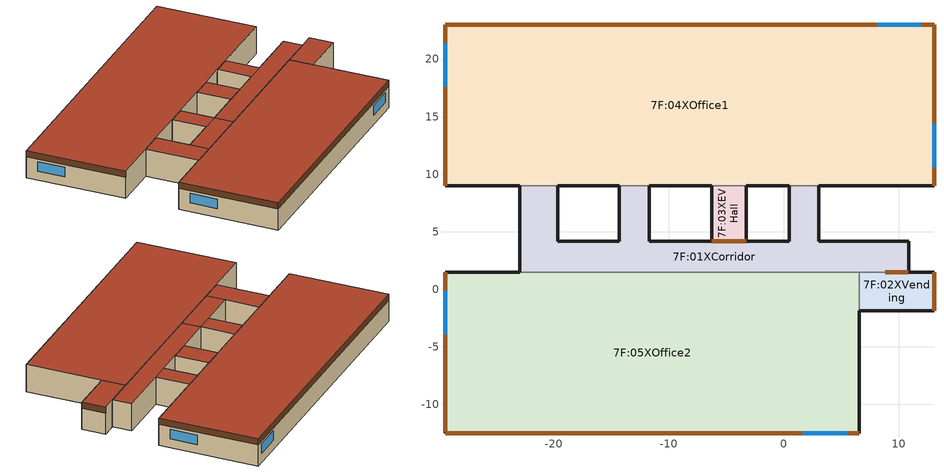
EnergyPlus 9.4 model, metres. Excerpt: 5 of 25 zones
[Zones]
7F:01XCorridor
 floor othersidecoefficients (CL1_FL1 - IBEC): 3.05,4.18 0.45,4.18 0.45,8.98 3.05,8.98 z35.2; -11.7,4.18 -14.3,4.18 -14.3,8.98 -11.7,8.98 z35.2; -19.65,4.18 -22.95,4.18 -22.95,8.98 -19.65,8.98 z35.2; 10.85,1.48 -22.95,1.48 -22.95,4.18 10.85,4.18 z35.2
 wall othersidecoefficients (IW1 - IBEC): -22.95,8.98 -22.95,1.48 / 10.85,1.48 10.85,4.18 3.05,4.18 3.05,8.98 / 0.45,8.98 0.45,4.18 -3.25,4.18 / -6.25,4.18 -11.7,4.18 -11.7,8.98 / -14.3,8.98 -14.3,4.18 -19.65,4.18 -19.65,8.98 z35.2:39.2
 wall to 7F:04XOffice1 (IW1 - IBEC): -19.65,8.98 -22.95,8.98 / 3.05,8.98 0.45,8.98 / -11.7,8.98 -14.3,8.98 z35.2:39.2
 wall to 7F:05XOffice2 (IW1 - IBEC): -22.95,1.48 6.55,1.48 z35.2:39.2
 wall to 7F:02XVending (IW1 - IBEC): 6.55,1.48 10.85,1.48 z35.2:39.2
 wall to 7F:03XEVHall (IW1 - IBEC): -3.25,4.18 -6.25,4.18 z35.2:39.2
 door inside (IRTSurface): 8.8,1.48 10.8,1.48 / -3.25,4.18 -6.25,4.18 z35.2:37.6
 roof outside (R1 - IBEC): 0.45,4.18 3.05,4.18 3.05,8.98 0.45,8.98 z39.2; -11.7,1.48 10.85,1.48 10.85,4.18 -11.7,4.18 z39.2; -14.3,4.18 -11.7,4.18 -11.7,8.98 -14.3,8.98 z39.2; -19.65,1.48 -11.7,1.48 -11.7,4.18 -19.65,4.18 z39.2; -22.95,1.48 -19.65,1.48 -19.65,8.98 -22.95,8.98 z39.2
7F:04XOffice1
 floor othersidecoefficients (CL1_FL1 - IBEC): 13.05,8.98 -29.45,8.98 -29.45,22.98 13.05,22.98 z35.2
 wall outside (W1 - IBEC): 13.05,8.98 13.05,22.98 -29.45,22.98 -29.45,8.98 z35.2:39.2
 wall othersidecoefficients (IW1 - IBEC): -29.45,8.98 -22.95,8.98 / -19.65,8.98 -14.3,8.98 / -11.7,8.98 -6.25,8.98 / -3.25,8.98 0.45,8.98 / 3.05,8.98 13.05,8.98 z35.2:39.2
 wall to 7F:03XEVHall (IW1 - IBEC_Rev): -6.25,8.98 -3.25,8.98 z35.2:39.2
 window x2 (Model Building external glazing - 1001): 13.05,10.58 13.05,14.38 / -29.45,21.38 -29.45,17.58 z36.5:37.9
 window x7 (Model Building external glazing - 1001): 11.91,22.98 8.11,22.98 z36.5:37.9
 door (W2 - IBEC): 13.05,8.99 13.05,22.98 / 13.05,22.98 -29.45,22.98 / -29.45,22.98 -29.45,8.99 z38.3:39.2
 roof outside (R1 - IBEC): -29.45,8.98 13.05,8.98 13.05,22.98 -29.45,22.98 z39.2
7F:05XOffice2
 floor othersidecoefficients (CL1_FL1 - IBEC): 6.55,-12.52 -29.45,-12.52 -29.45,1.48 6.55,1.48 z35.2
 wall outside (W1 - IBEC): -29.45,1.48 -29.45,-12.52 6.55,-12.52 z35.2:39.2
 wall othersidecoefficients (IW1 - IBEC): -22.95,1.48 -29.45,1.48 / 6.55,-12.52 6.55,-1.87 z35.2:39.2
 wall to 7F:02XVending (IW1 - IBEC): 6.55,-1.87 6.55,1.48 z35.2:39.2
 window x2 (Model Building external glazing - 1001): -29.45,-0.12 -29.45,-3.92 z36.5:37.9
 window x6 (Model Building external glazing - 1001): 1.65,-12.52 5.45,-12.52 z36.5:37.9
 door (W2 - IBEC): -29.45,1.48 -29.45,-12.39 / -29.45,-12.52 6.55,-12.52 z38.3:39.2
 roof outside (R1 - IBEC): -29.45,-12.52 6.55,-12.52 6.55,1.48 -29.45,1.48 z39.2
7F:02XVending
 floor othersidecoefficients (CL1_FL1 - IBEC): 13.05,-1.87 6.55,-1.87 6.55,1.48 13.05,1.48 z35.2
 wall outside (W1 - IBEC): 13.05,-1.87 13.05,1.48 z35.2:39.2
 wall othersidecoefficients (IW1 - IBEC): 13.05,1.48 10.85,1.48 / 6.55,-1.87 13.05,-1.87 z35.2:39.2
 door (W2 - IBEC): 13.05,-1.86 13.05,1.48 z38.3:39.2
 roof outside (R1 - IBEC): 6.55,-1.87 13.05,-1.87 13.05,1.48 6.55,1.48 z39.2
7F:03XEVHall
 floor othersidecoefficients (CL1_FL1 - IBEC): -3.25,4.18 -6.25,4.18 -6.25,8.98 -3.25,8.98 z35.2
 wall othersidecoefficients (IW1 - IBEC): -6.25,8.98 -6.25,4.18 / -3.25,4.18 -3.25,8.98 z35.2:39.2
 roof outside (R1 - IBEC): -6.25,4.18 -3.25,4.18 -3.25,8.98 -6.25,8.98 z39.2
[Building]
WholeBuildingTest: North Axis {deg}=0; Terrain=Country; Loads Convergence Tolerance Value {W}=0.04; Temperature Convergence Tolerance Value {deltaC}=0.004; Solar Distribution=FullInteriorAndExterior; Maximum Number of Warmup Days=30; Minimum Number of Warmup Days=10
[Site:Location]
Tokyo: Latitude {deg}=35.7; Longitude {deg}=139.8; Time Zone {hr}=9; Elevation {m}=0
[Site:GroundTemperature:BuildingSurface]
18, 18, 18, 18, 18, 18, 18, 18, 18, 18, 18, 18
[Site:GroundReflectance]
0.1, 0.1, 0.1, 0.1, 0.1, 0.1, 0.1, 0.1, 0.1, 0.1, 0.1, 0.1
[Site:GroundReflectance:SnowModifier]
2, 2
[Material] Roughness=Rough; Thermal Absorptance=0.9
Name | Thickness {m} | Conductivity {W/m-K} | Density {kg/m3} | Specific Heat {J/kg-K} | Solar Absorptance | Visible Absorptance
JP- Concrete cast - dense_.15 | 0.15 | 1.6 | 2300 | 2000 | 0.8 | 0.8
JP- Concrete cast - dense_.022 | 0.022 | 1.6 | 2300 | 2000 | 0.8 | 0.8
JP Carpet_.006 | 0.006 | 0.08 | 400 | 320 | 0.8 | 0.8
JP- Gypsum Plasterboard_.012 | 0.012 | 0.22 | 750 | 830 | 0.8 | 0.8
JP- Ceramic/clay tiles - ceramic tiles Dry_.01 | 0.01 | 1.3 | 2400 | 2000 | 0.8 | 0.8
JP-Cement/plaster/mortar - cement mortar_.025 | 0.025 | 1.5 | 2000 | 1600 | 0.6 | 0.6
JP- XPS Extruded Polystyrene_.025 | 0.025 | 0.04 | 25 | 100 | 0.8 | 0.8
JP- Gypsum Plasterboard_.008 | 0.008 | 0.22 | 750 | 830 | 0.8 | 0.8
JP- Concrete cast - dense_.65 | 0.65 | 1.6 | 2300 | 2000 | 0.8 | 0.8
JP- Concrete cast - dense_1 | 1 | 1.6 | 2300 | 2000 | 0.8 | 0.8
JP- Rockwool Board_.012 | 0.012 | 0.064 | 350 | 290 | 0.8 | 0.8
JP- Gypsum Plasterboard_.009 | 0.009 | 0.22 | 750 | 830 | 0.8 | 0.8
JP- Concrete cast - dense_.06 | 0.06 | 1.6 | 2300 | 2000 | 0.8 | 0.8
JP- XPS Extruded Polystyrene_.05 | 0.05 | 0.04 | 25 | 100 | 0.8 | 0.8
JP-Cement/plaster/mortar - cement mortar_.015 | 0.015 | 1.5 | 2000 | 1600 | 0.6 | 0.6
JP- Asphalt_.005 | 0.005 | 0.11 | 1000 | 920 | 0.6 | 0.6
JP- Gypsum Plasterboard_.01 | 0.01 | 0.22 | 750 | 830 | 0.8 | 0.8
[Material:NoMass] Roughness=Rough; Thermal Resistance {m2-K/W}=0.07; Thermal Absorptance=0.9; Solar Absorptance=0.7; Visible Absorptance=0.7
5_RVAL_2; 6_RVAL_2; 7_RVAL_5; 13_RVAL_3; 13_RVAL_5; 17_RVAL_7
[Material:InfraredTransparent]
IRTMaterial
[WindowMaterial:Glazing]
10000: Optical Data Type=Spectral; Window Glass Spectral Data Set=Ammended AGC Glass Co. N.A. Float Glass <CLR_8.AFG>; Thickness {m}=0.007874; Infrared Transmittance at Normal Incidence=0; Front Side Infrared Hemispherical Emissivity=0.84; Back Side Infrared Hemispherical Emissivity=0.84; Conductivity {W/m-K}=1; Dirt Correction Factor for Solar and Visible Transmittance=1
[WindowMaterial:Blind]
30000: Slat Orientation=Horizontal; Slat Width {m}=0.025; Slat Separation {m}=0.0225; Slat Thickness {m}=0.001; Slat Angle {deg}=3; Slat Conductivity {W/m-K}=0.9; Slat Beam Solar Transmittance=0; Front Side Slat Beam Solar Reflectance=0.66; Back Side Slat Beam Solar Reflectance=0.66; Slat Diffuse Solar Transmittance=0; Front Side Slat Diffuse Solar Reflectance=0.66; Back Side Slat Diffuse Solar Reflectance=0.66; Slat Beam Visible Transmittance=0; Front Side Slat Beam Visible Reflectance=0.66; Back Side Slat Beam Visible Reflectance=0.66; Slat Diffuse Visible Transmittance=0; Front Side Slat Diffuse Visible Reflectance=0.66; Back Side Slat Diffuse Visible Reflectance=0.66; Slat Infrared Hemispherical Transmittance=0; Front Side Slat Infrared Hemispherical Emissivity=0.9; Back Side Slat Infrared Hemispherical Emissivity=0.9; Blind to Glass Distance {m}=0.025; Blind Top Opening Multiplier=0.5; Blind Bottom Opening Multiplier=0.5; Blind Left Side Opening Multiplier=0.5; Blind Right Side Opening Multiplier=0.5; Minimum Slat Angle {deg}=0; Maximum Slat Angle {deg}=180
[MaterialProperty:GlazingSpectralData]
Ammended AGC Glass Co. N.A. Float Glass <CLR_8.AFG>: Wavelength 1 {micron}=0.305; Transmittance 1=0; Front Reflectance 1=0.049; Back Reflectance 1=0.049; Wavelength 2 {micron}=0.31; Transmittance 2=0; Front Reflectance 2=0.049; Back Reflectance 2=0.049; Wavelength 3 {micron}=0.315; Transmittance 3=0.002; Front Reflectance 3=0.048; Back Reflectance 3=0.048; Wavelength 4 {micron}=0.32; Transmittance 4=0.013; Front Reflectance 4=0.048; Back Reflectance 4=0.048; Wavelength 5 {micron}=0.325; Transmittance 5=0.05; Front Reflectance 5=0.047; Back Reflectance 5=0.047; N21=0.33; N22=0.136; N23=0.048; N24=0.048; N25=0.335; N26=0.262; N27=0.051; N28=0.051; N29=0.34; N30=0.407; N31=0.054; N32=0.054; N33=0.345; N34=0.54; N35=0.059; N36=0.059; N37=0.35; N38=0.662; N39=0.066; N40=0.066; N41=0.36; N42=0.788; N43=0.073; N44=0.073; N45=0.37; N46=0.827; N47=0.076; N48=0.076; N49=0.38; N50=0.811; N51=0.075; N52=0.075; N53=0.39; N54=0.856; N55=0.078; N56=0.078; N57=0.4; N58=0.874; N59=0.079; N60=0.079; N61=0.41; N62=0.873; N63=0.079; N64=0.079; N65=0.42; N66=0.87; N67=0.078; N68=0.078; N69=0.43; N70=0.87; N71=0.078; N72=0.078; N73=0.44; N74=0.868; N75=0.077; N76=0.077; N77=0.45; N78=0.874; N79=0.078; N80=0.078; N81=0.46; N82=0.879; N83=0.078; N84=0.078; N85=0.47; N86=0.882; N87=0.077; N88=0.077; N89=0.48; N90=0.882; N91=0.078; N92=0.078; N93=0.49; N94=0.882; N95=0.077; N96=0.077; N97=0.5; N98=0.881; N99=0.076; N100=0.076; N101=0.51; N102=0.881; N103=0.076; N104=0.076; N105=0.52; N106=0.88; N107=0.076; N108=0.076; N109=0.53; N110=0.879; N111=0.076; N112=0.076; N113=0.54; N114=0.879; N115=0.076; N116=0.076; N117=0.55; N118=0.877; N119=0.076; N120=0.076; N121=0.57; N122=0.872; N123=0.076; N124=0.076; N125=0.59; N126=0.857; N127=0.075; N128=0.075; N129=0.61; N130=0.848; N131=0.074; N132=0.074; N133=0.63; N134=0.835; N135=0.072; N136=0.072; N137=0.65; N138=0.822; N139=0.071; N140=0.071; N141=0.67; N142=0.812; N143=0.07; N144=0.07; N145=0.69; N146=0.802; N147=0.069; N148=0.069; N149=0.71; N150=0.789; N151=0.069; N152=0.069; N153=0.718; N154=0.783; N155=0.068; N156=0.068; N157=0.724; N158=0.778; N159=0.067; N160=0.067; N161=0.74; N162=0.763; N163=0.066; N164=0.066; N165=0.752; N166=0.753; N167=0.066; N168=0.066; N169=0.758; N170=0.749; N171=0.065; N172=0.065; N173=0.763; N174=0.745; N175=0.065; N176=0.065; N177=0.768; N178=0.741; N179=0.065; N180=0.065; N181=0.78; N182=0.731; N183=0.064; N184=0.064; N185=0.8; N186=0.714; N187=0.063; N188=0.063; N189=0.816; N190=0.703; N191=0.062; N192=0.062; N193=0.824; N194=0.698; N195=0.062; N196=0.062; N197=0.832; N198=0.693; N199=0.062; N200=0.062; N201=0.84; N202=0.689; N203=0.061; N204=0.061; N205=0.86; N206=0.683; N207=0.063; N208=0.063; N209=0.88; N210=0.674; N211=0.062; N212=0.062; N213=0.905; N214=0.664; N215=0.062; N216=0.062; N217=0.915; N218=0.661; N219=0.063; N220=0.063; N221=0.925; N222=0.658; N223=0.062; N224=0.062; N225=0.93; N226=0.657; N227=0.062; N228=0.062; N229=0.937; N230=0.656; N231=0.061; N232=0.061; N233=0.948; N234=0.652; N235=0.062; N236=0.062; N237=0.965; N238=0.647; N239=0.061; N240=0.061; N241=0.98; N242=0.645; N243=0.061; N244=0.061; N245=0.994; N246=0.642; N247=0.059; N248=0.059; N249=1.04; N250=0.639; N251=0.056; N252=0.056; N253=1.07; N254=0.638; N255=0.056; N256=0.056; N257=1.1; N258=0.637; N259=0.055; N260=0.055; N261=1.12; N262=0.638; N263=0.056; N264=0.056; N265=1.13; N266=0.638; N267=0.057; N268=0.057; N269=1.137; N270=0.638; N271=0.057; N272=0.057; N273=1.161; N274=0.64; N275=0.058; N276=0.058; N277=1.18; N278=0.644; N279=0.057; N280=0.057; N281=1.2; N282=0.649; N283=0.056; N284=0.056; N285=1.235; N286=0.652; N287=0.058; N288=0.058; N289=1.29; N290=0.665; N291=0.06; N292=0.06; N293=1.32; N294=0.672; N295=0.059; N296=0.059; N297=1.35; N298=0.679; N299=0.057; N300=0.057; N301=1.395; N302=0.691; N303=0.058; N304=0.058; N305=1.443; N306=0.713; N307=0.06; N308=0.06; N309=1.463; N310=0.721; N311=0.059; N312=0.059; N313=1.477; N314=0.727; N315=0.059; N316=0.059; N317=1.497; N318=0.734; N319=0.058; N320=0.058; N321=1.52; N322=0.742; N323=0.059; N324=0.059; N325=1.539; N326=0.749; N327=0.06; N328=0.06; N329=1.558; N330=0.754; N331=0.06; N332=0.06; N333=1.578; N334=0.759; N335=0.059; N336=0.059; N337=1.592; N338=0.762; N339=0.059; N340=0.059; N341=1.61; N342=0.765; N343=0.059; N344=0.059; N345=1.63; N346=0.769; N347=0.059; N348=0.059; N349=1.646; N350=0.772; N351=0.059; N352=0.059; N353=1.678; N354=0.773; N355=0.061; N356=0.061; N357=1.74; N358=0.769; N359=0.058; N360=0.058; N361=1.8; N362=0.767; N363=0.061; N364=0.061; N365=1.86; N366=0.761; N367=0.057; N368=0.057; N369=1.92; N370=0.758; N371=0.057; N372=0.057; N373=1.96; N374=0.758; N375=0.057; N376=0.057; N377=1.985; N378=0.755; N379=0.062; N380=0.062; N381=2.005; N382=0.753; N383=0.064; N384=0.064; N385=2.035; N386=0.753; N387=0.064; N388=0.064; N389=2.065; N390=0.753; N391=0.064; N392=0.064; N393=2.1; N394=0.754; N395=0.064; N396=0.064; N397=2.148; N398=0.747; N399=0.063; N400=0.063; N401=2.198; N402=0.716; N403=0.061; N404=0.061; N405=2.27; N406=0.719; N407=0.061; N408=0.061; N409=2.36; N410=0.729; N411=0.061; N412=0.061; N413=2.45; N414=0.707; N415=0.06; N416=0.06; N417=2.494; N418=0.692; N419=0.059; N420=0.059; N421=2.537; N422=0.628; N423=0.056; N424=0.056; N425=2.941; N426=0.076; N427=0.042; N428=0.042; N429=2.973; N430=0.047; N431=0.041; N432=0.041; N433=3.005; N434=0.026; N435=0.04; N436=0.04; N437=3.056; N438=0.024; N439=0.04; N440=0.04; N441=3.132; N442=0.022; N443=0.039; N444=0.039; N445=3.156; N446=0.021; N447=0.039; N448=0.039; N449=3.204; N450=0.019; N451=0.039; N452=0.039; N453=3.245; N454=0.018; N455=0.039; N456=0.039; N457=3.317; N458=0.016; N459=0.039; N460=0.039; N461=3.344; N462=0.015; N463=0.039; N464=0.039; N465=3.45; N466=0.012; N467=0.038; N468=0.038; N469=3.573; N470=0.012; N471=0.038; N472=0.038; N473=3.765; N474=0.015; N475=0.037; N476=0.037
[Construction]
IRTSurface: IRTMaterial
IW1 - IBEC: JP- Gypsum Plasterboard_.012, 5_RVAL_2, JP- Gypsum Plasterboard_.012
IW1 - IBEC_Rev: JP- Gypsum Plasterboard_.012, 6_RVAL_2, JP- Gypsum Plasterboard_.012
W1 - IBEC: JP- Ceramic/clay tiles - ceramic tiles Dry_.01, JP-Cement/plaster/mortar - cement mortar_.025, JP- Concrete cast - dense_.15, JP- XPS Extruded Polystyrene_.025, 7_RVAL_5, JP- Gypsum Plasterboard_.008
W2 - IBEC: JP- Ceramic/clay tiles - ceramic tiles Dry_.01, JP-Cement/plaster/mortar - cement mortar_.025, JP- Concrete cast - dense_.65, JP- XPS Extruded Polystyrene_.025
IBEC internal mass: JP- Concrete cast - dense_1
CL1_FL1 - IBEC: JP- Rockwool Board_.012, JP- Gypsum Plasterboard_.009, 13_RVAL_3, JP- Concrete cast - dense_.15, 13_RVAL_5, JP- Concrete cast - dense_.022, JP Carpet_.006
R1 - IBEC: JP- Concrete cast - dense_.06, JP- XPS Extruded Polystyrene_.05, JP-Cement/plaster/mortar - cement mortar_.015, JP- Asphalt_.005, JP-Cement/plaster/mortar - cement mortar_.015, JP- Concrete cast - dense_.15, 17_RVAL_7, JP- Gypsum Plasterboard_.01, JP- Rockwool Board_.012
Model Building external glazing - 1001: 10000
Model Building external glazing - 2001: 10000, 30000
[Zone] Type=1; Multiplier=1; Part of Total Floor Area=Yes
Name | Volume {m3} | Floor Area {m2}
7F:01XCorridor | 528.24 | 144
7F:02XVending | 87.1 | 21.8
7F:03XEVHall | 57.6 | 12
7F:04XOffice1 | 2380 | 595
7F:05XOffice2 | 2016 | 504
[WindowShadingControl] Shading Type=InteriorBlind; Construction with Shading=Model Building external glazing - 2001; Shading Control Type=AlwaysOn; Shading Control Is Scheduled=No; Glare Control Is Active=No; Shading Device Material=Blind; Type of Slat Angle Control for Blinds=FixedSlatAngle; Multiple Surface Control Type=Group
Name | Zone | Fenestration Surface 1 | Fenestration Surface 2 | Fenestration Surface 3
101001 | 7F:05XOffice2 | 7F:05XOffice2_Wall_6_0_0_0_0_2_Win | 7F:05XOffice2_Wall_7_0_0_0_0_6_Win
111001 | 7F:04XOffice1 | 7F:04XOffice1_Wall_2_0_0_0_0_2_Win | 7F:04XOffice1_Wall_3_0_0_0_0_7_Win | 7F:04XOffice1_Wall_4_0_0_0_0_2_Win
[InternalMass] Construction=IBEC internal mass
Name | Zone or ZoneList | Surface Area {m2}
7F:05XOffice2 Internal mass | 7F:05XOffice2 | 665.4
7F:04XOffice1 Internal mass | 7F:04XOffice1 | 556.7
[SurfaceProperty:OtherSideCoefficients] Combined Convective/Radiative Film Coefficient {W/m2-K}=9; Sinusoidal Variation of Constant Temperature Coefficient=No; Period of Sinusoidal Variation {hr}=24
Name | External Dry-Bulb Temperature Coefficient | Zone Air Temperature Coefficient
NonACRoom | 0.5 | 0.5
SameTempRoom | 0 | 1
[People] Number of People Schedule=JP Office - office occupants; Number of People Calculation Method=People/Area; People per Zone Floor Area {person/m2}=0.1; Fraction Radiant=0.3; Sensible Heat Fraction=0.67; Enable ASHRAE 55 Comfort Warnings=No
Name | Zone or ZoneList | Activity Level Schedule
People 7F:04XOffice1 | 7F:04XOffice1 | Activity Schedule 19827
People 7F:05XOffice2 | 7F:05XOffice2 | Activity Schedule 19803
[Lights] Design Level Calculation Method=Watts/Area; Return Air Fraction=0; Fraction Radiant=0.6; Fraction Visible=0; Fraction Replaceable=1
Name | Zone or ZoneList | Schedule | Watts per Zone Floor Area {W/m2}
7F:01XCorridor General lighting | 7F:01XCorridor | JP Office - 8-21 Lighting | 15
7F:03XEVHall General lighting | 7F:03XEVHall | JP Office - 8-21 Lighting | 15
7F:05XOffice2 General lighting | 7F:05XOffice2 | JP Office - office lighting | 12
7F:02XVending General lighting | 7F:02XVending | JP Office - 8-21 Lighting | 15
7F:04XOffice1 General lighting | 7F:04XOffice1 | JP Office - office lighting | 12
[OtherEquipment] Fuel Type=Electricity; Schedule=JP Office - office equipments; Design Level Calculation Method=Watts/Area; Power per Zone Floor Area {W/m2}=12; Fraction Latent=0; Fraction Radiant=0; Fraction Lost=0; Carbon Dioxide Generation Rate {m3/s-W}=0
Name | Zone or ZoneList
7F:05XOffice2 Equipment gain 1 | 7F:05XOffice2
7F:04XOffice1 Equipment gain 1 | 7F:04XOffice1
[ZoneInfiltration:DesignFlowRate] Schedule=On 24/7; Design Flow Rate Calculation Method=Flow/zone; Constant Term Coefficient=1; Temperature Term Coefficient=0; Velocity Term Coefficient=0; Velocity Squared Term Coefficient=0
Name | Zone or ZoneList | Design Flow Rate {m3/s}
7F:01XCorridor Infiltration 1 | 7F:01XCorridor | 0.0096
7F:02XVending Infiltration 1 | 7F:02XVending | 0.00157
7F:03XEVHall Infiltration 1 | 7F:03XEVHall | 0.00087
7F:04XOffice1 Infiltration 1 | 7F:04XOffice1 | 0.04463
7F:05XOffice2 Infiltration 1 | 7F:05XOffice2 | 0.0378
[ZoneMixing] Schedule=On; Design Flow Rate Calculation Method=Flow/Zone; Delta Temperature {deltaC}=0
Name | Zone | Design Flow Rate {m3/s} | Source Zone
7F:01XCORRIDOR_1 | 7F:01XCORRIDOR | 0.0833333 | 7F:02XVENDING
7F:01XCORRIDOR_2 | 7F:01XCORRIDOR | 0.125 | 7F:03XEVHALL
7F:03XEVHALL_1 | 7F:03XEVHALL | 0.125 | 7F:01XCORRIDOR
7F:02XVENDING_1 | 7F:02XVENDING | 0.0833333 | 7F:01XCORRIDOR
[DesignSpecification:ZoneAirDistribution] Zone Air Distribution Effectiveness in Cooling Mode=1; Zone Air Distribution Effectiveness in Heating Mode=1
7F:01XCorridor; 7F:03XEVHall; 7F:05XOffice2; 7F:02XVending; 7F:04XOffice1
[ZoneControl:Thermostat] Control Type Schedule=Zone Control Type Sched
Name | Zone or ZoneList | Control 1
7F:01XCorridor Thermostat | 7F:01XCorridor | Dual Setpoint - Zone 7F:01XCorridor
7F:03XEVHall Thermostat | 7F:03XEVHall | Dual Setpoint - Zone 7F:03XEVHall
7F:05XOffice2 Thermostat | 7F:05XOffice2 | Dual Setpoint - Zone 7F:05XOffice2
7F:02XVending Thermostat | 7F:02XVending | Dual Setpoint - Zone 7F:02XVending
7F:04XOffice1 Thermostat | 7F:04XOffice1 | Dual Setpoint - Zone 7F:04XOffice1
[ThermostatSetpoint:DualSetpoint] Heating Setpoint Temperature Schedule=Heating Setpoint Schedule; Cooling Setpoint Temperature Schedule=Cooling Setpoint Schedule
Dual Setpoint - Zone 7F:01XCorridor; Dual Setpoint - Zone 7F:03XEVHall; Dual Setpoint - Zone 7F:05XOffice2; Dual Setpoint - Zone 7F:02XVending; Dual Setpoint - Zone 7F:04XOffice1
[ZoneHVAC:IdealLoadsAirSystem] Maximum Heating Supply Air Temperature {C}=32; Minimum Cooling Supply Air Temperature {C}=16; Maximum Heating Supply Air Humidity Ratio {kgWater/kgDryAir}=0.007; Minimum Cooling Supply Air Humidity Ratio {kgWater/kgDryAir}=0.011; Heating Limit=LimitFlowRateAndCapacity; Cooling Limit=LimitFlowRateAndCapacity; Dehumidification Control Type=Humidistat; Humidification Control Type=Humidistat
Name | Maximum Heating Air Flow Rate {m3/s} | Maximum Sensible Heating Capacity {W} | Maximum Cooling Air Flow Rate {m3/s} | Maximum Total Cooling Capacity {W} | Heating Availability Schedule | Cooling Availability Schedule
1F:01XCorridor Ideal Loads Air | 1.111 | 18981 | 1.111 | 8031 | 1F:01XCorridor Heating Availability Sch | 1F:01XCorridor Cooling Availability Sch
1F:02XLobby Ideal Loads Air | 0.663 | 11642 | 0.663 | 5656 | 1F:02XLobby Heating Availability Sch | 1F:02XLobby Cooling Availability Sch
1F:03XEVHall Ideal Loads Air | 0.134 | 2053 | 0.134 | 794 | 1F:03XEVHall Heating Availability Sch | 1F:03XEVHall Cooling Availability Sch
1F:04XCntrlMntrngRm Ideal Loads Air | 0.253 | 4582 | 0.253 | 5166 | 1F:04XCntrlMntrngRm Heating Availability Sch | 1F:04XCntrlMntrngRm Cooling Availability Sch
1F:05XDressing1 Ideal Loads Air | 0.085 | 1600 | 0.085 | 831 | 1F:05XDressing1 Heating Availability Sch | 1F:05XDressing1 Cooling Availability Sch
1F:06XDressing2 Ideal Loads Air | 0.081 | 1558 | 0.081 | 765 | 1F:06XDressing2 Heating Availability Sch | 1F:06XDressing2 Cooling Availability Sch
1F:07XBreakRoom Ideal Loads Air | 0.147 | 2932 | 0.147 | 1599 | 1F:07XBreakRoom Heating Availability Sch | 1F:07XBreakRoom Cooling Availability Sch
1F:08XVending Ideal Loads Air | 0.174 | 2857 | 0.174 | 1149 | 1F:08XVending Heating Availability Sch | 1F:08XVending Cooling Availability Sch
1F:09XOffice1 Ideal Loads Air | 3.345 | 65030 | 3.345 | 52315 | 1F:09XOffice1 Heating Availability Sch | 1F:09XOffice1 Cooling Availability Sch
1F:10XOffice2 Ideal Loads Air | 2.467 | 48128 | 2.467 | 39729 | 1F:10XOffice2 Heating Availability Sch | 1F:10XOffice2 Cooling Availability Sch
2X6F:01XCorridor Ideal Loads Air | 3.256 | 63865 | 3.256 | 33459 | 2X6F:01XCorridor Heating Availability Sch | 2X6F:01XCorridor Cooling Availability Sch
2X6F:02XVending Ideal Loads Air | 0.609 | 11106 | 0.609 | 5444 | 2X6F:02XVending Heating Availability Sch | 2X6F:02XVending Cooling Availability Sch
2X6F:03XEVHall Ideal Loads Air | 0.509 | 8214 | 0.509 | 3280 | 2X6F:03XEVHall Heating Availability Sch | 2X6F:03XEVHall Cooling Availability Sch
2X6F:04X1XOfficeNP Ideal Loads Air | 6.43 | 140630 | 6.43 | 137141 | 2X6F:04X1XOfficeNP Heating Availability Sch | 2X6F:04X1XOfficeNP Cooling Availability Sch
2X6F:04X2XOfficeNEP Ideal Loads Air | 2.153 | 44937 | 2.153 | 44849 | 2X6F:04X2XOfficeNEP Heating Availability Sch | 2X6F:04X2XOfficeNEP Cooling Availability Sch
2X6F:04X3XOfficeNWP Ideal Loads Air | 2.217 | 44937 | 2.217 | 45828 | 2X6F:04X3XOfficeNWP Heating Availability Sch | 2X6F:04X3XOfficeNWP Cooling Availability Sch
2X6F:04X4XOfficeNI Ideal Loads Air | 8.505 | 153966 | 8.505 | 190880 | 2X6F:04X4XOfficeNI Heating Availability Sch | 2X6F:04X4XOfficeNI Cooling Availability Sch
2X6F:05X1XOfficeSP Ideal Loads Air | 5.911 | 121864 | 5.911 | 125153 | 2X6F:05X1XOfficeSP Heating Availability Sch | 2X6F:05X1XOfficeSP Cooling Availability Sch
2X6F:05X2XOfficeSWP Ideal Loads Air | 2.22 | 44161 | 2.22 | 45864 | 2X6F:05X2XOfficeSWP Heating Availability Sch | 2X6F:05X2XOfficeSWP Cooling Availability Sch
2X6F:05X3XOfficeSI Ideal Loads Air | 8.124 | 139635 | 8.124 | 182246 | 2X6F:05X3XOfficeSI Heating Availability Sch | 2X6F:05X3XOfficeSI Cooling Availability Sch
7F:01XCorridor Ideal Loads Air | 0.905 | 15839 | 0.905 | 7835 | 7F:01XCorridor Heating Availability Sch | 7F:01XCorridor Cooling Availability Sch
7F:02XVending Ideal Loads Air | 0.162 | 2704 | 0.162 | 1267 | 7F:02XVending Heating Availability Sch | 7F:02XVending Cooling Availability Sch
7F:03XEVHall Ideal Loads Air | 0.124 | 1908 | 0.124 | 759 | 7F:03XEVHall Heating Availability Sch | 7F:03XEVHall Cooling Availability Sch
7F:04XOffice1 Ideal Loads Air | 4.737 | 97162 | 4.737 | 87414 | 7F:04XOffice1 Heating Availability Sch | 7F:04XOffice1 Cooling Availability Sch
7F:05XOffice2 Ideal Loads Air | 3.678 | 78272 | 3.678 | 72010 | 7F:05XOffice2 Heating Availability Sch | 7F:05XOffice2 Cooling Availability Sch
[Zone equipment]
7F:01XCorridor: 7F:01XCorridor Ideal Loads Air
7F:03XEVHall: 7F:03XEVHall Ideal Loads Air
7F:05XOffice2: 7F:05XOffice2 Ideal Loads Air
7F:02XVending: 7F:02XVending Ideal Loads Air
7F:04XOffice1: 7F:04XOffice1 Ideal Loads Air
[Schedule:Day:Hourly]
Control Type Day Sch: 4, 4, 4, 4, 4, 4, 4, 4, 4, 4, 4, 4, 4, 4, 4, 4, 4, 4, 4, 4, 4, 4, 4, 4
[Schedule:Week:Daily]
Control Type Week Sch: Control Type Day Sch, Control Type Day Sch, Control Type Day Sch, Control Type Day Sch, Control Type Day Sch, Control Type Day Sch, Control Type Day Sch, Control Type Day Sch, Control Type Day Sch, Control Type Day Sch, Control Type Day Sch, Control Type Day Sch
[Schedule:Year]
Zone Control Type Sched: Control Type Week Sch, 1, 1, 12, 31
[Schedule:Compact]
On; On 24/7: Through: 12/31, For: AllDays, Until: 24:00, 1
JP Office - office equipments: Through: 31 Dec, For: Weekdays SummerDesignDay WinterDesignDay, Until: 08:00, 0.25, Until: 12:00, 1, Until: 13:00, 0.8, Until: 19:00, 1, Until: 21:00, 0.5, Until: 24:00, 0.25, For: Weekends, Until: 24:00, 0.25, For: AllOtherDays, Until: 24:00, 0.25
JP Office - office lighting: Through: 31 Dec, For: Weekdays SummerDesignDay WinterDesignDay, Until: 08:00, 0, Until: 12:00, 1, Until: 13:00, 0.5, Until: 20:00, 1, Until: 21:00, 0.8, Until: 24:00, 0, For: Weekends, Until: 24:00, 0, For: AllOtherDays, Until: 24:00, 0
JP Office - 8-21 Lighting: Through: 31 Dec, For: Weekdays SummerDesignDay WinterDesignDay, Until: 08:00, 0, Until: 21:00, 1, Until: 24:00, 0, For: Weekends, Until: 24:00, 0, For: AllOtherDays, Until: 24:00, 0
JP Office - office occupants: Through: 31 Dec, For: Weekdays SummerDesignDay WinterDesignDay, Until: 08:00, 0, Until: 12:00, 1, Until: 13:00, 0.6, Until: 18:00, 1, Until: 19:00, 0.5, Until: 20:00, 0.3, Until: 21:00, 0.2, Until: 24:00, 0, For: Weekends, Until: 24:00, 0, For: AllOtherDays, Until: 24:00, 0
Activity Schedule 19803; Activity Schedule 19827: Through: 12/31, For: AllDays, Until: 24:00, 120
Heating Setpoint Schedule; Cooling Setpoint Schedule: Through: 31 Mar, For: AllDays, Until: 24:00, 22, Through: 31 May, For: AllDays, Until: 24:00, 24, Through: 30 Sep, For: AllDays, Until: 24:00, 26, Through: 30 Nov, For: AllDays, Until: 24:00, 24, Through: 31 Dec, For: AllDays, Until: 24:00, 22
1F:01XCorridor Heating Availability Sch; 1F:02XLobby Heating Availability Sch; 1F:03XEVHall Heating Availability Sch; 1F:08XVending Heating Availability Sch; 2X6F:01XCorridor Heating Availability Sch; 2X6F:02XVending Heating Availability Sch; 2X6F:03XEVHall Heating Availability Sch; 7F:01XCorridor Heating Availability Sch; 7F:02XVending Heating Availability Sch; 7F:03XEVHall Heating Availability Sch: Through: 31 Dec, For: Weekdays  WinterDesignDay, Until: 08:00, 0, Until: 21:00, 1, Until: 24:00, 0, For: Weekends AllOtherDays, Until: 24:00, 0
1F:01XCorridor Cooling Availability Sch; 1F:02XLobby Cooling Availability Sch; 1F:03XEVHall Cooling Availability Sch; 1F:08XVending Cooling Availability Sch; 2X6F:01XCorridor Cooling Availability Sch; 2X6F:02XVending Cooling Availability Sch; 2X6F:03XEVHall Cooling Availability Sch; 7F:01XCorridor Cooling Availability Sch; 7F:02XVending Cooling Availability Sch; 7F:03XEVHall Cooling Availability Sch: Through: 31 Dec, For: Weekdays  SummerDesignDay, Until: 08:00, 0, Until: 21:00, 1, Until: 24:00, 0, For: Weekends AllOtherDays, Until: 24:00, 0
1F:04XCntrlMntrngRm Heating Availability Sch; 1F:04XCntrlMntrngRm Cooling Availability Sch: Through: 31 Dec, For: AllDays, Until: 24:00, 1
1F:05XDressing1 Heating Availability Sch; 1F:06XDressing2 Heating Availability Sch; 1F:07XBreakRoom Heating Availability Sch; 1F:09XOffice1 Heating Availability Sch; 1F:10XOffice2 Heating Availability Sch; 2X6F:04X1XOfficeNP Heating Availability Sch; 2X6F:04X2XOfficeNEP Heating Availability Sch; 2X6F:04X3XOfficeNWP Heating Availability Sch; 2X6F:04X4XOfficeNI Heating Availability Sch; 2X6F:05X1XOfficeSP Heating Availability Sch; 2X6F:05X2XOfficeSWP Heating Availability Sch; 2X6F:05X3XOfficeSI Heating Availability Sch; 7F:04XOffice1 Heating Availability Sch; 7F:05XOffice2 Heating Availability Sch: Through: 31 Dec, For: Weekdays  WinterDesignDay, Until: 07:00, 0, Until: 21:00, 1, Until: 24:00, 0, For: Weekends AllOtherDays, Until: 24:00, 0
1F:05XDressing1 Cooling Availability Sch; 1F:06XDressing2 Cooling Availability Sch; 1F:07XBreakRoom Cooling Availability Sch; 1F:09XOffice1 Cooling Availability Sch; 1F:10XOffice2 Cooling Availability Sch; 2X6F:04X1XOfficeNP Cooling Availability Sch; 2X6F:04X2XOfficeNEP Cooling Availability Sch; 2X6F:04X3XOfficeNWP Cooling Availability Sch; 2X6F:04X4XOfficeNI Cooling Availability Sch; 2X6F:05X1XOfficeSP Cooling Availability Sch; 2X6F:05X2XOfficeSWP Cooling Availability Sch; 2X6F:05X3XOfficeSI Cooling Availability Sch; 7F:04XOffice1 Cooling Availability Sch; 7F:05XOffice2 Cooling Availability Sch: Through: 31 Dec, For: Weekdays  SummerDesignDay, Until: 07:00, 0, Until: 21:00, 1, Until: 24:00, 0, For: Weekends AllOtherDays, Until: 24:00, 0
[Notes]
Geometry convention template : Simple
Zone geometry and surface areas : 2-Outer
Zone volume calculation method : 2-Outer
Zone floor area calculation method : 2-Outer
Window to wall ratio method : 1-Inner
Hourly weather file: C:\ProgramData\DesignBuilder\Weather Data\Tokyo.epw
